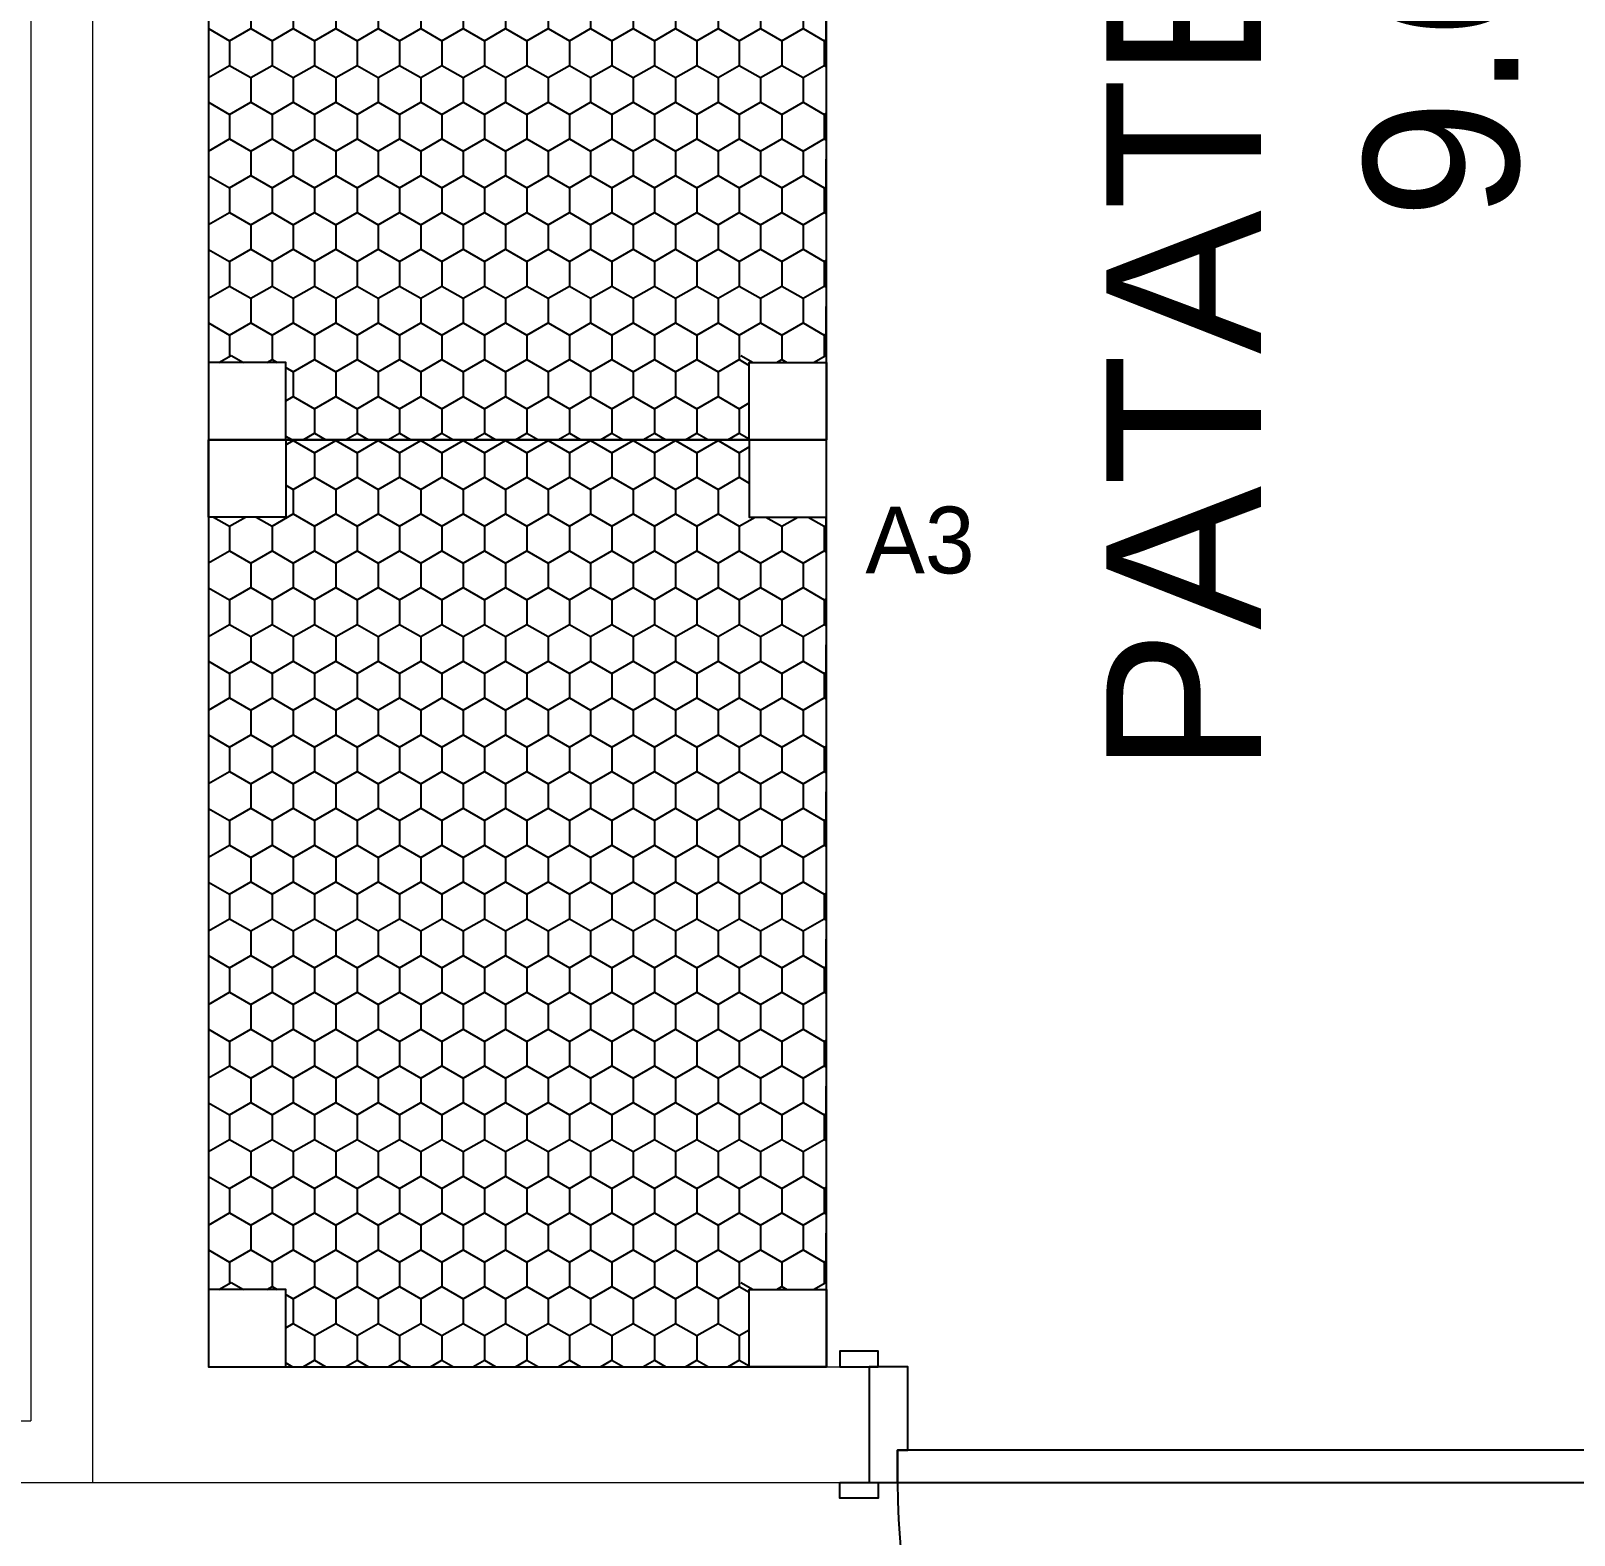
# Model space of a CAD drawing. Header units: centimetres. Extents: x 54005 to 61405, y 90310 to 94744.
# Drawn here: x 57641.9 to 57841.7, y 91239.8 to 91434.6 of the extents above; entities that cross this region are included whole.
import ezdxf
from ezdxf.enums import TextEntityAlignment as Align

# ---------------------------------------------------------------- set-up
doc = ezdxf.new("R2010")
doc.units = ezdxf.units.CM
doc.header["$LTSCALE"] = 25
doc.layers.get('0').update_dxf_attribs({"lineweight": 0})
doc.layers.get('Defpoints').update_dxf_attribs({"color": 115, "lineweight": 0})
doc.layers.add('Kıtc-003 Kapı', color=3, linetype='Continuous')
doc.layers.add('Kıtc-028 Yer Izgarası', color=252, linetype='Continuous')
doc.layers.add('ÖLCULENDIRME', color=115, linetype='Continuous', lineweight=5)
doc.styles.get("Standard").update_dxf_attribs({"font": 'arial.ttf'})
doc.styles.add('TAKSİM', font='GOTHIC.TTF', dxfattribs={"height": 20})
doc.dimstyles.new('iç ölçü le', dxfattribs={"dimtxt": 10, "dimasz": 5, "dimexe": 10, "dimexo": 10, "dimgap": 0.09, "dimtad": 1, "dimdec": 0, "dimzin": 0, "dimdsep": 46, "dimtxsty": 'Standard', "dimblk": 'ARCHTICK', "dimcen": 0.09, "dimclrt": 7, "dimadec": 0, "dimazin": 0, "dimtfac": 1, "dimtdec": 0, "dimtofl": 0, "dimtmove": 0, "dimatfit": 3, "dimldrblk": 'DOT', "dimfxl": 20, "dimfxlon": 1, "dimtolj": 1, "dimtzin": 0, "dimarcsym": 0})

# ---------------------------------------------------------------- blocks, each defined once
blk = doc.blocks.new('A$C0F715291')
at = {"layer": 'Kıtc-003 Kapı'}
blk.add_line((100.1, 92.6, 0), (100.1, 0, 0), dxfattribs=at)
at = {"layer": 'Kıtc-003 Kapı', "elevation": 0}
for points in [[(0, 107.6), (5, 107.6), (5, 109.6), (0, 109.6)], [(107.6, 107.6), (102.6, 107.6), (102.6, 109.6), (107.6, 109.6)], [(100.1, 96.8), (7.5, 96.8), (7.5, 92.6), (100.1, 92.6)], [(0, 92.6), (5, 92.6), (5, 90.6), (0, 90.6)], [(107.6, 92.6), (102.6, 92.6), (102.6, 90.6), (107.6, 90.6)]]:
    blk.add_lwpolyline(points, close=True, dxfattribs=at)
for points in [[(3.8, 92.6), (7.5, 92.6), (7.5, 96.8), (8.8, 96.8), (8.8, 107.6), (3.8, 107.6), (3.8, 92.6)], [(103.8, 92.6), (100.1, 92.6), (100.1, 96.8), (98.8, 96.8), (98.8, 107.6), (103.8, 107.6), (103.8, 92.6)]]:
    blk.add_lwpolyline(points, dxfattribs=at)
at = {"layer": 'Kıtc-003 Kapı'}
blk.add_arc((100.1, 92.6, 0), 92.6, 180, 270, dxfattribs=at)
blk = doc.blocks.new('A$C395D4C7C')
at = {"layer": 'Kıtc-028 Yer Izgarası'}
for p, q in [((10, 79.92), (13.83, 79.92)), ((11.19, 79.71), (11.07, 79.92)), ((13.83, 79.92), (13.88, 80)), ((14.37, 79.71), (14.51, 79.96)), ((20.72, 79.71), (20.59, 79.94)), ((23.89, 79.71), (24.02, 79.93)), ((26.53, 79.92), (26.48, 80)), ((26.53, 79.92), (32.88, 79.92)), ((30.24, 79.71), (30.12, 79.92)), ((32.88, 79.92), (32.93, 80)), ((33.42, 79.71), (33.55, 79.94)), ((39.77, 79.71), (39.64, 79.93)), ((42.94, 79.71), (43.07, 79.92)), ((45.58, 79.92), (45.53, 80)), ((45.58, 79.92), (51.93, 79.92)), ((49.29, 79.71), (49.17, 79.92)), ((51.93, 79.92), (51.98, 80)), ((52.47, 79.71), (52.6, 79.93)), ((58.82, 79.71), (58.69, 79.93)), ((61.99, 79.71), (62.12, 79.92)), ((64.63, 79.92), (64.58, 80)), ((64.63, 79.92), (70.98, 79.92)), ((68.34, 79.71), (68.22, 79.92)), ((70.98, 79.92), (71.03, 80)), ((71.52, 79.71), (71.65, 79.93)), ((77.87, 79.71), (77.74, 79.92)), ((81.04, 79.71), (81.16, 79.92)), ((83.68, 79.92), (83.63, 80)), ((83.68, 79.92), (90.03, 79.92)), ((87.39, 79.71), (87.27, 79.92)), ((90.03, 79.92), (90.08, 80)), ((90.57, 79.71), (90.69, 79.93)), ((96.92, 79.71), (96.79, 79.92)), ((100.09, 79.71), (100.21, 79.92)), ((102.73, 79.92), (102.68, 80)), ((102.73, 79.92), (109.08, 79.92)), ((106.44, 79.71), (106.32, 79.92)), ((109.08, 79.92), (109.13, 80)), ((110, 78.32), (109.08, 79.92)), ((10, 77.64), (11.19, 79.71)), ((11.19, 79.71), (14.37, 79.71)), ((15.95, 76.96), (14.37, 79.71)), ((19.13, 76.96), (20.72, 79.71)), ((20.72, 79.71), (23.89, 79.71)), ((25.48, 76.96), (23.89, 79.71)), ((28.65, 76.96), (30.24, 79.71)), ((30.24, 79.71), (33.42, 79.71)), ((35, 76.96), (33.42, 79.71)), ((38.18, 76.96), (39.77, 79.71)), ((39.77, 79.71), (42.94, 79.71)), ((44.53, 76.96), (42.94, 79.71)), ((47.7, 76.96), (49.29, 79.71)), ((49.29, 79.71), (52.47, 79.71)), ((54.05, 76.96), (52.47, 79.71)), ((57.23, 76.96), (58.82, 79.71)), ((58.82, 79.71), (61.99, 79.71)), ((63.58, 76.96), (61.99, 79.71)), ((66.75, 76.96), (68.34, 79.71)), ((68.34, 79.71), (71.52, 79.71)), ((73.1, 76.96), (71.52, 79.71)), ((76.28, 76.96), (77.87, 79.71)), ((77.87, 79.71), (81.04, 79.71)), ((82.63, 76.96), (81.04, 79.71)), ((85.8, 76.96), (87.39, 79.71)), ((87.39, 79.71), (90.57, 79.71)), ((92.15, 76.96), (90.57, 79.71)), ((95.33, 76.96), (96.92, 79.71)), ((96.92, 79.71), (100.09, 79.71)), ((101.68, 76.96), (100.09, 79.71)), ((104.85, 76.96), (106.44, 79.71)), ((106.44, 79.71), (109.2, 79.71)), ((11.19, 74.21), (10, 76.27)), ((14.37, 74.21), (15.95, 76.96)), ((15.95, 76.96), (19.13, 76.96)), ((20.72, 74.21), (19.13, 76.96)), ((23.89, 74.21), (25.48, 76.96)), ((25.48, 76.96), (28.65, 76.96)), ((30.24, 74.21), (28.65, 76.96)), ((33.42, 74.21), (35, 76.96)), ((35, 76.96), (38.18, 76.96)), ((39.77, 74.21), (38.18, 76.96)), ((42.94, 74.21), (44.53, 76.96)), ((44.53, 76.96), (47.7, 76.96)), ((49.29, 74.21), (47.7, 76.96)), ((52.47, 74.21), (54.05, 76.96)), ((54.05, 76.96), (57.23, 76.96)), ((58.82, 74.21), (57.23, 76.96)), ((61.99, 74.21), (63.58, 76.96)), ((63.58, 76.96), (66.75, 76.96)), ((68.34, 74.21), (66.75, 76.96)), ((71.52, 74.21), (73.1, 76.96)), ((73.1, 76.96), (76.28, 76.96)), ((77.87, 74.21), (76.28, 76.96)), ((81.04, 74.21), (82.63, 76.96)), ((82.63, 76.96), (85.8, 76.96)), ((87.39, 74.21), (85.8, 76.96)), ((90.57, 74.21), (92.15, 76.96)), ((92.15, 76.96), (95.33, 76.96)), ((96.92, 74.21), (95.33, 76.96)), ((100.09, 74.21), (101.68, 76.96)), ((101.68, 76.96), (104.85, 76.96)), ((106.44, 74.21), (104.85, 76.96)), ((10, 72.14), (11.19, 74.21)), ((11.19, 74.21), (14.37, 74.21)), ((15.95, 71.46), (14.37, 74.21)), ((19.13, 71.46), (20.72, 74.21)), ((20.72, 74.21), (23.89, 74.21)), ((25.48, 71.46), (23.89, 74.21)), ((28.65, 71.46), (30.24, 74.21)), ((30.24, 74.21), (33.42, 74.21)), ((35, 71.46), (33.42, 74.21)), ((38.18, 71.46), (39.77, 74.21)), ((39.77, 74.21), (42.94, 74.21)), ((44.53, 71.46), (42.94, 74.21)), ((47.7, 71.46), (49.29, 74.21)), ((49.29, 74.21), (52.47, 74.21)), ((54.05, 71.46), (52.47, 74.21)), ((57.23, 71.46), (58.82, 74.21)), ((58.82, 74.21), (61.99, 74.21)), ((63.58, 71.46), (61.99, 74.21)), ((66.75, 71.46), (68.34, 74.21)), ((68.34, 74.21), (71.52, 74.21)), ((73.1, 71.46), (71.52, 74.21)), ((76.28, 71.46), (77.87, 74.21)), ((77.87, 74.21), (81.04, 74.21)), ((82.63, 71.46), (81.04, 74.21)), ((85.8, 71.46), (87.39, 74.21)), ((87.39, 74.21), (90.57, 74.21)), ((92.15, 71.46), (90.57, 74.21)), ((95.33, 71.46), (96.92, 74.21)), ((96.92, 74.21), (100.09, 74.21)), ((101.68, 71.46), (100.09, 74.21)), ((104.85, 71.46), (106.44, 74.21)), ((106.44, 74.21), (109.62, 74.21)), ((109.62, 74.21), (110, 74.87)), ((110, 73.55), (109.62, 74.21)), ((1.67, 68.71), (0.92, 70)), ((4.84, 68.71), (5.59, 70)), ((11.19, 68.71), (10, 70.78)), ((14.37, 68.71), (15.95, 71.46)), ((15.95, 71.46), (19.13, 71.46)), ((20.72, 68.71), (19.13, 71.46)), ((23.89, 68.71), (25.48, 71.46)), ((25.48, 71.46), (28.65, 71.46)), ((30.24, 68.71), (28.65, 71.46)), ((33.42, 68.71), (35, 71.46)), ((35, 71.46), (38.18, 71.46)), ((39.77, 68.71), (38.18, 71.46)), ((42.94, 68.71), (44.53, 71.46)), ((44.53, 71.46), (47.7, 71.46)), ((49.29, 68.71), (47.7, 71.46)), ((52.47, 68.71), (54.05, 71.46)), ((54.05, 71.46), (57.23, 71.46)), ((58.82, 68.71), (57.23, 71.46)), ((61.99, 68.71), (63.58, 71.46)), ((63.58, 71.46), (66.75, 71.46)), ((68.34, 68.71), (66.75, 71.46)), ((71.52, 68.71), (73.1, 71.46)), ((73.1, 71.46), (76.28, 71.46)), ((77.87, 68.71), (76.28, 71.46)), ((81.04, 68.71), (82.63, 71.46)), ((82.63, 71.46), (85.8, 71.46)), ((87.39, 68.71), (85.8, 71.46)), ((90.57, 68.71), (92.15, 71.46)), ((92.15, 71.46), (95.33, 71.46)), ((96.92, 68.71), (95.33, 71.46)), ((100.09, 68.71), (101.68, 71.46)), ((101.68, 71.46), (104.85, 71.46)), ((106.44, 68.71), (104.85, 71.46)), ((109.08, 68.92), (110, 70.51)), ((109.62, 68.71), (110.36, 70)), ((115.97, 68.71), (115.22, 70)), ((119.14, 68.71), (119.89, 70)), ((0.08, 65.96), (1.67, 68.71)), ((1.67, 68.71), (4.84, 68.71)), ((6.43, 65.96), (4.84, 68.71)), ((9.6, 65.96), (11.19, 68.71)), ((11.19, 68.71), (14.37, 68.71)), ((15.95, 65.96), (14.37, 68.71)), ((19.13, 65.96), (20.72, 68.71)), ((20.72, 68.71), (23.89, 68.71)), ((25.48, 65.96), (23.89, 68.71)), ((28.65, 65.96), (30.24, 68.71)), ((30.24, 68.71), (33.42, 68.71)), ((35, 65.96), (33.42, 68.71)), ((38.18, 65.96), (39.77, 68.71)), ((39.77, 68.71), (42.94, 68.71)), ((44.53, 65.96), (42.94, 68.71)), ((47.7, 65.96), (49.29, 68.71)), ((49.29, 68.71), (52.47, 68.71)), ((54.05, 65.96), (52.47, 68.71)), ((57.23, 65.96), (58.82, 68.71)), ((58.82, 68.71), (61.99, 68.71)), ((63.58, 65.96), (61.99, 68.71)), ((66.75, 65.96), (68.34, 68.71)), ((68.34, 68.71), (71.52, 68.71)), ((73.1, 65.96), (71.52, 68.71)), ((76.28, 65.96), (77.87, 68.71)), ((77.87, 68.71), (81.04, 68.71)), ((82.63, 65.96), (81.04, 68.71)), ((85.8, 65.96), (87.39, 68.71)), ((87.39, 68.71), (90.57, 68.71)), ((92.15, 65.96), (90.57, 68.71)), ((95.33, 65.96), (96.92, 68.71)), ((96.92, 68.71), (100.09, 68.71)), ((101.68, 65.96), (100.09, 68.71)), ((104.85, 65.96), (106.44, 68.71)), ((106.44, 68.71), (109.62, 68.71)), ((111.2, 65.96), (109.62, 68.71)), ((114.38, 65.96), (115.97, 68.71)), ((115.97, 68.71), (119.14, 68.71)), ((120, 67.22), (119.14, 68.71)), ((0, 65.96), (0.08, 65.96)), ((1.67, 63.21), (0.08, 65.96)), ((4.84, 63.21), (6.43, 65.96)), ((6.43, 65.96), (9.6, 65.96)), ((11.19, 63.21), (9.6, 65.96)), ((14.37, 63.21), (15.95, 65.96)), ((15.95, 65.96), (19.13, 65.96)), ((20.72, 63.21), (19.13, 65.96)), ((23.89, 63.21), (25.48, 65.96)), ((25.48, 65.96), (28.65, 65.96)), ((30.24, 63.21), (28.65, 65.96)), ((33.42, 63.21), (35, 65.96)), ((35, 65.96), (38.18, 65.96)), ((39.77, 63.21), (38.18, 65.96)), ((42.94, 63.21), (44.53, 65.96)), ((44.53, 65.96), (47.7, 65.96)), ((49.29, 63.21), (47.7, 65.96)), ((52.47, 63.21), (54.05, 65.96)), ((54.05, 65.96), (57.23, 65.96)), ((58.82, 63.21), (57.23, 65.96)), ((61.99, 63.21), (63.58, 65.96)), ((63.58, 65.96), (66.75, 65.96)), ((68.34, 63.21), (66.75, 65.96)), ((71.52, 63.21), (73.1, 65.96)), ((73.1, 65.96), (76.28, 65.96)), ((77.87, 63.21), (76.28, 65.96)), ((81.04, 63.21), (82.63, 65.96)), ((82.63, 65.96), (85.8, 65.96)), ((87.39, 63.21), (85.8, 65.96)), ((90.57, 63.21), (92.15, 65.96)), ((92.15, 65.96), (95.33, 65.96)), ((96.92, 63.21), (95.33, 65.96)), ((100.09, 63.21), (101.68, 65.96)), ((101.68, 65.96), (104.85, 65.96)), ((106.44, 63.21), (104.85, 65.96)), ((109.62, 63.21), (111.2, 65.96)), ((111.2, 65.96), (114.38, 65.96)), ((115.97, 63.21), (114.38, 65.96)), ((119.14, 63.21), (120, 64.7)), ((0.08, 60.46), (1.67, 63.21)), ((1.67, 63.21), (4.84, 63.21)), ((6.43, 60.46), (4.84, 63.21)), ((9.6, 60.46), (11.19, 63.21)), ((11.19, 63.21), (14.37, 63.21)), ((15.95, 60.46), (14.37, 63.21)), ((19.13, 60.46), (20.72, 63.21)), ((20.72, 63.21), (23.89, 63.21)), ((25.48, 60.46), (23.89, 63.21)), ((28.65, 60.46), (30.24, 63.21)), ((30.24, 63.21), (33.42, 63.21)), ((35, 60.46), (33.42, 63.21)), ((38.18, 60.46), (39.77, 63.21)), ((39.77, 63.21), (42.94, 63.21)), ((44.53, 60.46), (42.94, 63.21)), ((47.7, 60.46), (49.29, 63.21)), ((49.29, 63.21), (52.47, 63.21)), ((54.05, 60.46), (52.47, 63.21)), ((57.23, 60.46), (58.82, 63.21)), ((58.82, 63.21), (61.99, 63.21)), ((63.58, 60.46), (61.99, 63.21)), ((66.75, 60.46), (68.34, 63.21)), ((68.34, 63.21), (71.52, 63.21)), ((73.1, 60.46), (71.52, 63.21)), ((76.28, 60.46), (77.87, 63.21)), ((77.87, 63.21), (81.04, 63.21)), ((82.63, 60.46), (81.04, 63.21)), ((85.8, 60.46), (87.39, 63.21)), ((87.39, 63.21), (90.57, 63.21)), ((92.15, 60.46), (90.57, 63.21)), ((95.33, 60.46), (96.92, 63.21)), ((96.92, 63.21), (100.09, 63.21)), ((101.68, 60.46), (100.09, 63.21)), ((104.85, 60.46), (106.44, 63.21)), ((106.44, 63.21), (109.62, 63.21)), ((111.2, 60.46), (109.62, 63.21)), ((114.38, 60.46), (115.97, 63.21)), ((115.97, 63.21), (119.14, 63.21)), ((120, 61.73), (119.14, 63.21)), ((0, 60.46), (0.08, 60.46)), ((1.67, 57.71), (0.08, 60.46)), ((4.84, 57.71), (6.43, 60.46)), ((6.43, 60.46), (9.6, 60.46)), ((11.19, 57.71), (9.6, 60.46)), ((14.37, 57.71), (15.95, 60.46)), ((15.95, 60.46), (19.13, 60.46)), ((20.72, 57.71), (19.13, 60.46)), ((23.89, 57.71), (25.48, 60.46)), ((25.48, 60.46), (28.65, 60.46)), ((30.24, 57.71), (28.65, 60.46)), ((33.42, 57.71), (35, 60.46)), ((35, 60.46), (38.18, 60.46)), ((39.77, 57.71), (38.18, 60.46)), ((42.94, 57.71), (44.53, 60.46)), ((44.53, 60.46), (47.7, 60.46)), ((49.29, 57.71), (47.7, 60.46)), ((52.47, 57.71), (54.05, 60.46)), ((54.05, 60.46), (57.23, 60.46)), ((58.82, 57.71), (57.23, 60.46)), ((61.99, 57.71), (63.58, 60.46)), ((63.58, 60.46), (66.75, 60.46)), ((68.34, 57.71), (66.75, 60.46)), ((71.52, 57.71), (73.1, 60.46)), ((73.1, 60.46), (76.28, 60.46)), ((77.87, 57.71), (76.28, 60.46)), ((81.04, 57.71), (82.63, 60.46)), ((82.63, 60.46), (85.8, 60.46)), ((87.39, 57.71), (85.8, 60.46)), ((90.57, 57.71), (92.15, 60.46)), ((92.15, 60.46), (95.33, 60.46)), ((96.92, 57.71), (95.33, 60.46)), ((100.09, 57.71), (101.68, 60.46)), ((101.68, 60.46), (104.85, 60.46)), ((106.44, 57.71), (104.85, 60.46)), ((109.62, 57.71), (111.2, 60.46)), ((111.2, 60.46), (114.38, 60.46)), ((115.97, 57.71), (114.38, 60.46)), ((119.14, 57.71), (120, 59.2)), ((0.08, 54.96), (1.67, 57.71)), ((1.67, 57.71), (4.84, 57.71)), ((6.43, 54.96), (4.84, 57.71)), ((9.6, 54.96), (11.19, 57.71)), ((11.19, 57.71), (14.37, 57.71)), ((15.95, 54.96), (14.37, 57.71)), ((19.13, 54.96), (20.72, 57.71)), ((20.72, 57.71), (23.89, 57.71)), ((25.48, 54.96), (23.89, 57.71)), ((28.65, 54.96), (30.24, 57.71)), ((30.24, 57.71), (33.42, 57.71)), ((35, 54.96), (33.42, 57.71)), ((38.18, 54.96), (39.77, 57.71)), ((39.77, 57.71), (42.94, 57.71)), ((44.53, 54.96), (42.94, 57.71)), ((47.7, 54.96), (49.29, 57.71)), ((49.29, 57.71), (52.47, 57.71)), ((54.05, 54.96), (52.47, 57.71)), ((57.23, 54.96), (58.82, 57.71)), ((58.82, 57.71), (61.99, 57.71)), ((63.58, 54.96), (61.99, 57.71)), ((66.75, 54.96), (68.34, 57.71)), ((68.34, 57.71), (71.52, 57.71)), ((73.1, 54.96), (71.52, 57.71)), ((76.28, 54.96), (77.87, 57.71)), ((77.87, 57.71), (81.04, 57.71)), ((82.63, 54.96), (81.04, 57.71)), ((85.8, 54.96), (87.39, 57.71)), ((87.39, 57.71), (90.57, 57.71)), ((92.15, 54.96), (90.57, 57.71)), ((95.33, 54.96), (96.92, 57.71)), ((96.92, 57.71), (100.09, 57.71)), ((101.68, 54.96), (100.09, 57.71)), ((104.85, 54.96), (106.44, 57.71)), ((106.44, 57.71), (109.62, 57.71)), ((111.2, 54.96), (109.62, 57.71)), ((114.38, 54.96), (115.97, 57.71)), ((115.97, 57.71), (119.14, 57.71)), ((120, 56.23), (119.14, 57.71)), ((0, 54.96), (0.08, 54.96)), ((1.67, 52.21), (0.08, 54.96)), ((4.84, 52.21), (6.43, 54.96)), ((6.43, 54.96), (9.6, 54.96)), ((11.19, 52.21), (9.6, 54.96)), ((14.37, 52.21), (15.95, 54.96)), ((15.95, 54.96), (19.13, 54.96)), ((20.72, 52.21), (19.13, 54.96)), ((23.89, 52.21), (25.48, 54.96)), ((25.48, 54.96), (28.65, 54.96)), ((30.24, 52.21), (28.65, 54.96)), ((33.42, 52.21), (35, 54.96)), ((35, 54.96), (38.18, 54.96)), ((39.77, 52.21), (38.18, 54.96)), ((42.94, 52.21), (44.53, 54.96)), ((44.53, 54.96), (47.7, 54.96)), ((49.29, 52.21), (47.7, 54.96)), ((52.47, 52.21), (54.05, 54.96)), ((54.05, 54.96), (57.23, 54.96)), ((58.82, 52.21), (57.23, 54.96)), ((61.99, 52.21), (63.58, 54.96)), ((63.58, 54.96), (66.75, 54.96)), ((68.34, 52.21), (66.75, 54.96)), ((71.52, 52.21), (73.1, 54.96)), ((73.1, 54.96), (76.28, 54.96)), ((77.87, 52.21), (76.28, 54.96)), ((81.04, 52.21), (82.63, 54.96)), ((82.63, 54.96), (85.8, 54.96)), ((87.39, 52.21), (85.8, 54.96)), ((90.57, 52.21), (92.15, 54.96)), ((92.15, 54.96), (95.33, 54.96)), ((96.92, 52.21), (95.33, 54.96)), ((100.09, 52.21), (101.68, 54.96)), ((101.68, 54.96), (104.85, 54.96)), ((106.44, 52.21), (104.85, 54.96)), ((109.62, 52.21), (111.2, 54.96)), ((111.2, 54.96), (114.38, 54.96)), ((115.97, 52.21), (114.38, 54.96)), ((0.08, 49.46), (1.67, 52.21)), ((1.67, 52.21), (4.84, 52.21)), ((6.43, 49.46), (4.84, 52.21)), ((9.6, 49.46), (11.19, 52.21)), ((11.19, 52.21), (14.37, 52.21)), ((15.95, 49.46), (14.37, 52.21)), ((19.13, 49.46), (20.72, 52.21)), ((20.72, 52.21), (23.89, 52.21)), ((25.48, 49.46), (23.89, 52.21)), ((28.65, 49.46), (30.24, 52.21)), ((30.24, 52.21), (33.42, 52.21)), ((35, 49.46), (33.42, 52.21)), ((38.18, 49.46), (39.77, 52.21)), ((39.77, 52.21), (42.94, 52.21)), ((44.53, 49.46), (42.94, 52.21)), ((47.7, 49.46), (49.29, 52.21)), ((49.29, 52.21), (52.47, 52.21)), ((54.05, 49.46), (52.47, 52.21)), ((57.23, 49.46), (58.82, 52.21)), ((58.82, 52.21), (61.99, 52.21)), ((63.58, 49.46), (61.99, 52.21)), ((66.75, 49.46), (68.34, 52.21)), ((68.34, 52.21), (71.52, 52.21)), ((73.1, 49.46), (71.52, 52.21)), ((76.28, 49.46), (77.87, 52.21)), ((77.87, 52.21), (81.04, 52.21)), ((82.63, 49.46), (81.04, 52.21)), ((85.8, 49.46), (87.39, 52.21)), ((87.39, 52.21), (90.57, 52.21)), ((92.15, 49.46), (90.57, 52.21)), ((95.33, 49.46), (96.92, 52.21)), ((96.92, 52.21), (100.09, 52.21)), ((101.68, 49.46), (100.09, 52.21)), ((104.85, 49.46), (106.44, 52.21)), ((106.44, 52.21), (109.62, 52.21)), ((111.2, 49.46), (109.62, 52.21)), ((114.38, 49.46), (115.97, 52.21)), ((115.97, 52.21), (119.14, 52.21)), ((119.14, 52.21), (120, 53.7)), ((120, 50.73), (119.14, 52.21)), ((0, 49.46), (0.08, 49.46)), ((1.67, 46.71), (0.08, 49.46)), ((4.84, 46.71), (6.43, 49.46)), ((6.43, 49.46), (9.6, 49.46)), ((11.19, 46.71), (9.6, 49.46)), ((14.37, 46.71), (15.95, 49.46)), ((15.95, 49.46), (19.13, 49.46)), ((20.72, 46.71), (19.13, 49.46)), ((23.89, 46.71), (25.48, 49.46)), ((25.48, 49.46), (28.65, 49.46)), ((30.24, 46.71), (28.65, 49.46)), ((33.42, 46.71), (35, 49.46)), ((35, 49.46), (38.18, 49.46)), ((39.77, 46.71), (38.18, 49.46)), ((42.94, 46.71), (44.53, 49.46)), ((44.53, 49.46), (47.7, 49.46)), ((49.29, 46.71), (47.7, 49.46)), ((52.47, 46.71), (54.05, 49.46)), ((54.05, 49.46), (57.23, 49.46)), ((58.82, 46.71), (57.23, 49.46)), ((61.99, 46.71), (63.58, 49.46)), ((63.58, 49.46), (66.75, 49.46)), ((68.34, 46.71), (66.75, 49.46)), ((71.52, 46.71), (73.1, 49.46)), ((73.1, 49.46), (76.28, 49.46)), ((77.87, 46.71), (76.28, 49.46)), ((81.04, 46.71), (82.63, 49.46)), ((82.63, 49.46), (85.8, 49.46)), ((87.39, 46.71), (85.8, 49.46)), ((90.57, 46.71), (92.15, 49.46)), ((92.15, 49.46), (95.33, 49.46)), ((96.92, 46.71), (95.33, 49.46)), ((100.09, 46.71), (101.68, 49.46)), ((101.68, 49.46), (104.85, 49.46)), ((106.44, 46.71), (104.85, 49.46)), ((109.62, 46.71), (111.2, 49.46)), ((111.2, 49.46), (114.38, 49.46)), ((115.97, 46.71), (114.38, 49.46)), ((119.14, 46.71), (120, 48.2)), ((0.08, 43.96), (1.67, 46.71)), ((1.67, 46.71), (4.84, 46.71)), ((6.43, 43.96), (4.84, 46.71)), ((9.6, 43.96), (11.19, 46.71)), ((11.19, 46.71), (14.37, 46.71)), ((15.95, 43.96), (14.37, 46.71)), ((19.13, 43.96), (20.72, 46.71)), ((20.72, 46.71), (23.89, 46.71)), ((25.48, 43.96), (23.89, 46.71)), ((28.65, 43.96), (30.24, 46.71)), ((30.24, 46.71), (33.42, 46.71)), ((35, 43.96), (33.42, 46.71)), ((38.18, 43.96), (39.77, 46.71)), ((39.77, 46.71), (42.94, 46.71)), ((44.53, 43.96), (42.94, 46.71)), ((47.7, 43.96), (49.29, 46.71)), ((49.29, 46.71), (52.47, 46.71)), ((54.05, 43.96), (52.47, 46.71)), ((57.23, 43.96), (58.82, 46.71)), ((58.82, 46.71), (61.99, 46.71)), ((63.58, 43.96), (61.99, 46.71)), ((66.75, 43.96), (68.34, 46.71)), ((68.34, 46.71), (71.52, 46.71)), ((73.1, 43.96), (71.52, 46.71)), ((76.28, 43.96), (77.87, 46.71)), ((77.87, 46.71), (81.04, 46.71)), ((82.63, 43.96), (81.04, 46.71)), ((85.8, 43.96), (87.39, 46.71)), ((87.39, 46.71), (90.57, 46.71)), ((92.15, 43.96), (90.57, 46.71)), ((95.33, 43.96), (96.92, 46.71)), ((96.92, 46.71), (100.09, 46.71)), ((101.68, 43.96), (100.09, 46.71)), ((104.85, 43.96), (106.44, 46.71)), ((106.44, 46.71), (109.62, 46.71)), ((111.2, 43.96), (109.62, 46.71)), ((114.38, 43.96), (115.97, 46.71)), ((115.97, 46.71), (119.14, 46.71)), ((120, 45.23), (119.14, 46.71)), ((0, 43.96), (0.08, 43.96)), ((1.67, 41.21), (0.08, 43.96)), ((4.84, 41.21), (6.43, 43.96)), ((6.43, 43.96), (9.6, 43.96)), ((11.19, 41.21), (9.6, 43.96)), ((14.37, 41.21), (15.95, 43.96)), ((15.95, 43.96), (19.13, 43.96)), ((20.72, 41.21), (19.13, 43.96)), ((23.89, 41.21), (25.48, 43.96)), ((25.48, 43.96), (28.65, 43.96)), ((30.24, 41.21), (28.65, 43.96)), ((33.42, 41.21), (35, 43.96)), ((35, 43.96), (38.18, 43.96)), ((39.77, 41.21), (38.18, 43.96)), ((42.94, 41.21), (44.53, 43.96)), ((44.53, 43.96), (47.7, 43.96)), ((49.29, 41.21), (47.7, 43.96)), ((52.47, 41.21), (54.05, 43.96)), ((54.05, 43.96), (57.23, 43.96)), ((58.82, 41.21), (57.23, 43.96)), ((61.99, 41.21), (63.58, 43.96)), ((63.58, 43.96), (66.75, 43.96)), ((68.34, 41.21), (66.75, 43.96)), ((71.52, 41.21), (73.1, 43.96)), ((73.1, 43.96), (76.28, 43.96)), ((77.87, 41.21), (76.28, 43.96)), ((81.04, 41.21), (82.63, 43.96)), ((82.63, 43.96), (85.8, 43.96)), ((87.39, 41.21), (85.8, 43.96)), ((90.57, 41.21), (92.15, 43.96)), ((92.15, 43.96), (95.33, 43.96)), ((96.92, 41.21), (95.33, 43.96)), ((100.09, 41.21), (101.68, 43.96)), ((101.68, 43.96), (104.85, 43.96)), ((106.44, 41.21), (104.85, 43.96)), ((109.62, 41.21), (111.2, 43.96)), ((111.2, 43.96), (114.38, 43.96)), ((115.97, 41.21), (114.38, 43.96)), ((119.14, 41.21), (120, 42.7)), ((0.08, 38.46), (1.67, 41.21)), ((1.67, 41.21), (4.84, 41.21)), ((6.43, 38.46), (4.84, 41.21)), ((9.6, 38.46), (11.19, 41.21)), ((11.19, 41.21), (14.37, 41.21)), ((15.95, 38.46), (14.37, 41.21)), ((19.13, 38.46), (20.72, 41.21)), ((20.72, 41.21), (23.89, 41.21)), ((25.48, 38.46), (23.89, 41.21)), ((28.65, 38.46), (30.24, 41.21)), ((30.24, 41.21), (33.42, 41.21)), ((35, 38.46), (33.42, 41.21)), ((38.18, 38.46), (39.77, 41.21)), ((39.77, 41.21), (42.94, 41.21)), ((44.53, 38.46), (42.94, 41.21)), ((47.7, 38.46), (49.29, 41.21)), ((49.29, 41.21), (52.47, 41.21)), ((54.05, 38.46), (52.47, 41.21)), ((57.23, 38.46), (58.82, 41.21)), ((58.82, 41.21), (61.99, 41.21)), ((63.58, 38.46), (61.99, 41.21)), ((66.75, 38.46), (68.34, 41.21)), ((68.34, 41.21), (71.52, 41.21)), ((73.1, 38.46), (71.52, 41.21)), ((76.28, 38.46), (77.87, 41.21)), ((77.87, 41.21), (81.04, 41.21)), ((82.63, 38.46), (81.04, 41.21)), ((85.8, 38.46), (87.39, 41.21)), ((87.39, 41.21), (90.57, 41.21)), ((92.15, 38.46), (90.57, 41.21)), ((95.33, 38.46), (96.92, 41.21)), ((96.92, 41.21), (100.09, 41.21)), ((101.68, 38.46), (100.09, 41.21)), ((104.85, 38.46), (106.44, 41.21)), ((106.44, 41.21), (109.62, 41.21)), ((111.2, 38.46), (109.62, 41.21)), ((114.38, 38.46), (115.97, 41.21)), ((115.97, 41.21), (119.14, 41.21)), ((120, 39.73), (119.14, 41.21)), ((0, 38.46), (0.08, 38.46)), ((1.67, 35.71), (0.08, 38.46)), ((4.84, 35.71), (6.43, 38.46)), ((6.43, 38.46), (9.6, 38.46)), ((11.19, 35.71), (9.6, 38.46)), ((14.37, 35.71), (15.95, 38.46)), ((15.95, 38.46), (19.13, 38.46)), ((20.72, 35.71), (19.13, 38.46)), ((23.89, 35.71), (25.48, 38.46)), ((25.48, 38.46), (28.65, 38.46)), ((30.24, 35.71), (28.65, 38.46)), ((33.42, 35.71), (35, 38.46)), ((35, 38.46), (38.18, 38.46)), ((39.77, 35.71), (38.18, 38.46)), ((42.94, 35.71), (44.53, 38.46)), ((44.53, 38.46), (47.7, 38.46)), ((49.29, 35.71), (47.7, 38.46)), ((52.47, 35.71), (54.05, 38.46)), ((54.05, 38.46), (57.23, 38.46)), ((58.82, 35.71), (57.23, 38.46)), ((61.99, 35.71), (63.58, 38.46)), ((63.58, 38.46), (66.75, 38.46)), ((68.34, 35.71), (66.75, 38.46)), ((71.52, 35.71), (73.1, 38.46)), ((73.1, 38.46), (76.28, 38.46)), ((77.87, 35.71), (76.28, 38.46)), ((81.04, 35.71), (82.63, 38.46)), ((82.63, 38.46), (85.8, 38.46)), ((87.39, 35.71), (85.8, 38.46)), ((90.57, 35.71), (92.15, 38.46)), ((92.15, 38.46), (95.33, 38.46)), ((96.92, 35.71), (95.33, 38.46)), ((100.09, 35.71), (101.68, 38.46)), ((101.68, 38.46), (104.85, 38.46)), ((106.44, 35.71), (104.85, 38.46)), ((109.62, 35.71), (111.2, 38.46)), ((111.2, 38.46), (114.38, 38.46)), ((115.97, 35.71), (114.38, 38.46)), ((119.14, 35.71), (120, 37.2)), ((0.08, 32.96), (1.67, 35.71)), ((1.67, 35.71), (4.84, 35.71)), ((6.43, 32.96), (4.84, 35.71)), ((9.6, 32.96), (11.19, 35.71)), ((11.19, 35.71), (14.37, 35.71)), ((15.95, 32.96), (14.37, 35.71)), ((19.13, 32.96), (20.72, 35.71)), ((20.72, 35.71), (23.89, 35.71)), ((25.48, 32.96), (23.89, 35.71)), ((28.65, 32.96), (30.24, 35.71)), ((30.24, 35.71), (33.42, 35.71)), ((35, 32.96), (33.42, 35.71)), ((38.18, 32.96), (39.77, 35.71)), ((39.77, 35.71), (42.94, 35.71)), ((44.53, 32.96), (42.94, 35.71)), ((47.7, 32.96), (49.29, 35.71)), ((49.29, 35.71), (52.47, 35.71)), ((54.05, 32.96), (52.47, 35.71)), ((57.23, 32.96), (58.82, 35.71)), ((58.82, 35.71), (61.99, 35.71)), ((63.58, 32.96), (61.99, 35.71)), ((66.75, 32.96), (68.34, 35.71)), ((68.34, 35.71), (71.52, 35.71)), ((73.1, 32.96), (71.52, 35.71)), ((76.28, 32.96), (77.87, 35.71)), ((77.87, 35.71), (81.04, 35.71)), ((82.63, 32.96), (81.04, 35.71)), ((85.8, 32.96), (87.39, 35.71)), ((87.39, 35.71), (90.57, 35.71)), ((92.15, 32.96), (90.57, 35.71)), ((95.33, 32.96), (96.92, 35.71)), ((96.92, 35.71), (100.09, 35.71)), ((101.68, 32.96), (100.09, 35.71)), ((104.85, 32.96), (106.44, 35.71)), ((106.44, 35.71), (109.62, 35.71)), ((111.2, 32.96), (109.62, 35.71)), ((114.38, 32.96), (115.97, 35.71)), ((115.97, 35.71), (119.14, 35.71)), ((120, 34.23), (119.14, 35.71)), ((0, 32.96), (0.08, 32.96)), ((1.67, 30.22), (0.08, 32.96)), ((4.84, 30.22), (6.43, 32.96)), ((6.43, 32.96), (9.6, 32.96)), ((11.19, 30.22), (9.6, 32.96)), ((14.37, 30.22), (15.95, 32.96)), ((15.95, 32.96), (19.13, 32.96)), ((20.72, 30.22), (19.13, 32.96)), ((23.89, 30.22), (25.48, 32.96)), ((25.48, 32.96), (28.65, 32.96)), ((30.24, 30.22), (28.65, 32.96)), ((33.42, 30.22), (35, 32.96)), ((35, 32.96), (38.18, 32.96)), ((39.77, 30.22), (38.18, 32.96)), ((42.94, 30.22), (44.53, 32.96)), ((44.53, 32.96), (47.7, 32.96)), ((49.29, 30.22), (47.7, 32.96)), ((52.47, 30.22), (54.05, 32.96)), ((54.05, 32.96), (57.23, 32.96)), ((58.82, 30.22), (57.23, 32.96)), ((61.99, 30.22), (63.58, 32.96)), ((63.58, 32.96), (66.75, 32.96)), ((68.34, 30.22), (66.75, 32.96)), ((71.52, 30.22), (73.1, 32.96)), ((73.1, 32.96), (76.28, 32.96)), ((77.87, 30.22), (76.28, 32.96)), ((81.04, 30.22), (82.63, 32.96)), ((82.63, 32.96), (85.8, 32.96)), ((87.39, 30.22), (85.8, 32.96)), ((90.57, 30.22), (92.15, 32.96)), ((92.15, 32.96), (95.33, 32.96)), ((96.92, 30.22), (95.33, 32.96)), ((100.09, 30.22), (101.68, 32.96)), ((101.68, 32.96), (104.85, 32.96)), ((106.44, 30.22), (104.85, 32.96)), ((109.62, 30.22), (111.2, 32.96)), ((111.2, 32.96), (114.38, 32.96)), ((115.97, 30.22), (114.38, 32.96)), ((0.08, 27.47), (1.67, 30.22)), ((1.67, 30.22), (4.84, 30.22)), ((6.43, 27.47), (4.84, 30.22)), ((9.6, 27.47), (11.19, 30.22)), ((11.19, 30.22), (14.37, 30.22)), ((15.95, 27.47), (14.37, 30.22)), ((19.13, 27.47), (20.72, 30.22)), ((20.72, 30.22), (23.89, 30.22)), ((25.48, 27.47), (23.89, 30.22)), ((28.65, 27.47), (30.24, 30.22)), ((30.24, 30.22), (33.42, 30.22)), ((35, 27.47), (33.42, 30.22)), ((38.18, 27.47), (39.77, 30.22)), ((39.77, 30.22), (42.94, 30.22)), ((44.53, 27.47), (42.94, 30.22)), ((47.7, 27.47), (49.29, 30.22)), ((49.29, 30.22), (52.47, 30.22)), ((54.05, 27.47), (52.47, 30.22)), ((57.23, 27.47), (58.82, 30.22)), ((58.82, 30.22), (61.99, 30.22)), ((63.58, 27.47), (61.99, 30.22)), ((66.75, 27.47), (68.34, 30.22)), ((68.34, 30.22), (71.52, 30.22)), ((73.1, 27.47), (71.52, 30.22)), ((76.28, 27.47), (77.87, 30.22)), ((77.87, 30.22), (81.04, 30.22)), ((82.63, 27.47), (81.04, 30.22)), ((85.8, 27.47), (87.39, 30.22)), ((87.39, 30.22), (90.57, 30.22)), ((92.15, 27.47), (90.57, 30.22)), ((95.33, 27.47), (96.92, 30.22)), ((96.92, 30.22), (100.09, 30.22)), ((101.68, 27.47), (100.09, 30.22)), ((104.85, 27.47), (106.44, 30.22)), ((106.44, 30.22), (109.62, 30.22)), ((111.2, 27.47), (109.62, 30.22)), ((114.38, 27.47), (115.97, 30.22)), ((115.97, 30.22), (119.14, 30.22)), ((119.14, 30.22), (120, 31.7)), ((120, 28.73), (119.14, 30.22)), ((0, 27.47), (0.08, 27.47)), ((1.67, 24.72), (0.08, 27.47)), ((4.84, 24.72), (6.43, 27.47)), ((6.43, 27.47), (9.6, 27.47)), ((11.19, 24.72), (9.6, 27.47)), ((14.37, 24.72), (15.95, 27.47)), ((15.95, 27.47), (19.13, 27.47)), ((20.72, 24.72), (19.13, 27.47)), ((23.89, 24.72), (25.48, 27.47)), ((25.48, 27.47), (28.65, 27.47)), ((30.24, 24.72), (28.65, 27.47)), ((33.42, 24.72), (35, 27.47)), ((35, 27.47), (38.18, 27.47)), ((39.77, 24.72), (38.18, 27.47)), ((42.94, 24.72), (44.53, 27.47)), ((44.53, 27.47), (47.7, 27.47)), ((49.29, 24.72), (47.7, 27.47)), ((52.47, 24.72), (54.05, 27.47)), ((54.05, 27.47), (57.23, 27.47)), ((58.82, 24.72), (57.23, 27.47)), ((61.99, 24.72), (63.58, 27.47)), ((63.58, 27.47), (66.75, 27.47)), ((68.34, 24.72), (66.75, 27.47)), ((71.52, 24.72), (73.1, 27.47)), ((73.1, 27.47), (76.28, 27.47)), ((77.87, 24.72), (76.28, 27.47)), ((81.04, 24.72), (82.63, 27.47)), ((82.63, 27.47), (85.8, 27.47)), ((87.39, 24.72), (85.8, 27.47)), ((90.57, 24.72), (92.15, 27.47)), ((92.15, 27.47), (95.33, 27.47)), ((96.92, 24.72), (95.33, 27.47)), ((100.09, 24.72), (101.68, 27.47)), ((101.68, 27.47), (104.85, 27.47)), ((106.44, 24.72), (104.85, 27.47)), ((109.62, 24.72), (111.2, 27.47)), ((111.2, 27.47), (114.38, 27.47)), ((115.97, 24.72), (114.38, 27.47)), ((119.14, 24.72), (120, 26.2)), ((0.08, 21.97), (1.67, 24.72)), ((1.67, 24.72), (4.84, 24.72)), ((6.43, 21.97), (4.84, 24.72)), ((9.6, 21.97), (11.19, 24.72)), ((11.19, 24.72), (14.37, 24.72)), ((15.95, 21.97), (14.37, 24.72)), ((19.13, 21.97), (20.72, 24.72)), ((20.72, 24.72), (23.89, 24.72)), ((25.48, 21.97), (23.89, 24.72)), ((28.65, 21.97), (30.24, 24.72)), ((30.24, 24.72), (33.42, 24.72)), ((35, 21.97), (33.42, 24.72)), ((38.18, 21.97), (39.77, 24.72)), ((39.77, 24.72), (42.94, 24.72)), ((44.53, 21.97), (42.94, 24.72)), ((47.7, 21.97), (49.29, 24.72)), ((49.29, 24.72), (52.47, 24.72)), ((54.05, 21.97), (52.47, 24.72)), ((57.23, 21.97), (58.82, 24.72)), ((58.82, 24.72), (61.99, 24.72)), ((63.58, 21.97), (61.99, 24.72)), ((66.75, 21.97), (68.34, 24.72)), ((68.34, 24.72), (71.52, 24.72)), ((73.1, 21.97), (71.52, 24.72)), ((76.28, 21.97), (77.87, 24.72)), ((77.87, 24.72), (81.04, 24.72)), ((82.63, 21.97), (81.04, 24.72)), ((85.8, 21.97), (87.39, 24.72)), ((87.39, 24.72), (90.57, 24.72)), ((92.15, 21.97), (90.57, 24.72)), ((95.33, 21.97), (96.92, 24.72)), ((96.92, 24.72), (100.09, 24.72)), ((101.68, 21.97), (100.09, 24.72)), ((104.85, 21.97), (106.44, 24.72)), ((106.44, 24.72), (109.62, 24.72)), ((111.2, 21.97), (109.62, 24.72)), ((114.38, 21.97), (115.97, 24.72)), ((115.97, 24.72), (119.14, 24.72)), ((120, 23.23), (119.14, 24.72)), ((0, 21.97), (0.08, 21.97)), ((1.67, 19.22), (0.08, 21.97)), ((4.84, 19.22), (6.43, 21.97)), ((6.43, 21.97), (9.6, 21.97)), ((11.19, 19.22), (9.6, 21.97)), ((14.37, 19.22), (15.95, 21.97)), ((15.95, 21.97), (19.13, 21.97)), ((20.72, 19.22), (19.13, 21.97)), ((23.89, 19.22), (25.48, 21.97)), ((25.48, 21.97), (28.65, 21.97)), ((30.24, 19.22), (28.65, 21.97)), ((33.42, 19.22), (35, 21.97)), ((35, 21.97), (38.18, 21.97)), ((39.77, 19.22), (38.18, 21.97)), ((42.94, 19.22), (44.53, 21.97)), ((44.53, 21.97), (47.7, 21.97)), ((49.29, 19.22), (47.7, 21.97)), ((52.47, 19.22), (54.05, 21.97)), ((54.05, 21.97), (57.23, 21.97)), ((58.82, 19.22), (57.23, 21.97)), ((61.99, 19.22), (63.58, 21.97)), ((63.58, 21.97), (66.75, 21.97)), ((68.34, 19.22), (66.75, 21.97)), ((71.52, 19.22), (73.1, 21.97)), ((73.1, 21.97), (76.28, 21.97)), ((77.87, 19.22), (76.28, 21.97)), ((81.04, 19.22), (82.63, 21.97)), ((82.63, 21.97), (85.8, 21.97)), ((87.39, 19.22), (85.8, 21.97)), ((90.57, 19.22), (92.15, 21.97)), ((92.15, 21.97), (95.33, 21.97)), ((96.92, 19.22), (95.33, 21.97)), ((100.09, 19.22), (101.68, 21.97)), ((101.68, 21.97), (104.85, 21.97)), ((106.44, 19.22), (104.85, 21.97)), ((109.62, 19.22), (111.2, 21.97)), ((111.2, 21.97), (114.38, 21.97)), ((115.97, 19.22), (114.38, 21.97)), ((119.14, 19.22), (120, 20.7)), ((0.08, 16.47), (1.67, 19.22)), ((1.67, 19.22), (4.84, 19.22)), ((6.43, 16.47), (4.84, 19.22)), ((9.6, 16.47), (11.19, 19.22)), ((11.19, 19.22), (14.37, 19.22)), ((15.95, 16.47), (14.37, 19.22)), ((19.13, 16.47), (20.72, 19.22)), ((20.72, 19.22), (23.89, 19.22)), ((25.48, 16.47), (23.89, 19.22)), ((28.65, 16.47), (30.24, 19.22)), ((30.24, 19.22), (33.42, 19.22)), ((35, 16.47), (33.42, 19.22)), ((38.18, 16.47), (39.77, 19.22)), ((39.77, 19.22), (42.94, 19.22)), ((44.53, 16.47), (42.94, 19.22)), ((47.7, 16.47), (49.29, 19.22)), ((49.29, 19.22), (52.47, 19.22)), ((54.05, 16.47), (52.47, 19.22)), ((57.23, 16.47), (58.82, 19.22)), ((58.82, 19.22), (61.99, 19.22)), ((63.58, 16.47), (61.99, 19.22)), ((66.75, 16.47), (68.34, 19.22)), ((68.34, 19.22), (71.52, 19.22)), ((73.1, 16.47), (71.52, 19.22)), ((76.28, 16.47), (77.87, 19.22)), ((77.87, 19.22), (81.04, 19.22)), ((82.63, 16.47), (81.04, 19.22)), ((85.8, 16.47), (87.39, 19.22)), ((87.39, 19.22), (90.57, 19.22)), ((92.15, 16.47), (90.57, 19.22)), ((95.33, 16.47), (96.92, 19.22)), ((96.92, 19.22), (100.09, 19.22)), ((101.68, 16.47), (100.09, 19.22)), ((104.85, 16.47), (106.44, 19.22)), ((106.44, 19.22), (109.62, 19.22)), ((111.2, 16.47), (109.62, 19.22)), ((114.38, 16.47), (115.97, 19.22)), ((115.97, 19.22), (119.14, 19.22)), ((120, 17.73), (119.14, 19.22)), ((0, 16.47), (0.08, 16.47)), ((1.67, 13.72), (0.08, 16.47)), ((4.84, 13.72), (6.43, 16.47)), ((6.43, 16.47), (9.6, 16.47)), ((11.19, 13.72), (9.6, 16.47)), ((14.37, 13.72), (15.95, 16.47)), ((15.95, 16.47), (19.13, 16.47)), ((20.72, 13.72), (19.13, 16.47)), ((23.89, 13.72), (25.48, 16.47)), ((25.48, 16.47), (28.65, 16.47)), ((30.24, 13.72), (28.65, 16.47)), ((33.42, 13.72), (35, 16.47)), ((35, 16.47), (38.18, 16.47)), ((39.77, 13.72), (38.18, 16.47)), ((42.94, 13.72), (44.53, 16.47)), ((44.53, 16.47), (47.7, 16.47)), ((49.29, 13.72), (47.7, 16.47)), ((52.47, 13.72), (54.05, 16.47)), ((54.05, 16.47), (57.23, 16.47)), ((58.82, 13.72), (57.23, 16.47)), ((61.99, 13.72), (63.58, 16.47)), ((63.58, 16.47), (66.75, 16.47)), ((68.34, 13.72), (66.75, 16.47)), ((71.52, 13.72), (73.1, 16.47)), ((73.1, 16.47), (76.28, 16.47)), ((77.87, 13.72), (76.28, 16.47)), ((81.04, 13.72), (82.63, 16.47)), ((82.63, 16.47), (85.8, 16.47)), ((87.39, 13.72), (85.8, 16.47)), ((90.57, 13.72), (92.15, 16.47)), ((92.15, 16.47), (95.33, 16.47)), ((96.92, 13.72), (95.33, 16.47)), ((100.09, 13.72), (101.68, 16.47)), ((101.68, 16.47), (104.85, 16.47)), ((106.44, 13.72), (104.85, 16.47)), ((109.62, 13.72), (111.2, 16.47)), ((111.2, 16.47), (114.38, 16.47)), ((115.97, 13.72), (114.38, 16.47)), ((119.14, 13.72), (120, 15.2)), ((0.08, 10.97), (1.67, 13.72)), ((1.67, 13.72), (4.84, 13.72)), ((6.43, 10.97), (4.84, 13.72)), ((9.6, 10.97), (11.19, 13.72)), ((11.19, 13.72), (14.37, 13.72)), ((15.95, 10.97), (14.37, 13.72)), ((19.13, 10.97), (20.72, 13.72)), ((20.72, 13.72), (23.89, 13.72)), ((25.48, 10.97), (23.89, 13.72)), ((28.65, 10.97), (30.24, 13.72)), ((30.24, 13.72), (33.42, 13.72)), ((35, 10.97), (33.42, 13.72)), ((38.18, 10.97), (39.77, 13.72)), ((39.77, 13.72), (42.94, 13.72)), ((44.53, 10.97), (42.94, 13.72)), ((47.7, 10.97), (49.29, 13.72)), ((49.29, 13.72), (52.47, 13.72)), ((54.05, 10.97), (52.47, 13.72)), ((57.23, 10.97), (58.82, 13.72)), ((58.82, 13.72), (61.99, 13.72)), ((63.58, 10.97), (61.99, 13.72)), ((66.75, 10.97), (68.34, 13.72)), ((68.34, 13.72), (71.52, 13.72)), ((73.1, 10.97), (71.52, 13.72)), ((76.28, 10.97), (77.87, 13.72)), ((77.87, 13.72), (81.04, 13.72)), ((82.63, 10.97), (81.04, 13.72)), ((85.8, 10.97), (87.39, 13.72)), ((87.39, 13.72), (90.57, 13.72)), ((92.15, 10.97), (90.57, 13.72)), ((95.33, 10.97), (96.92, 13.72)), ((96.92, 13.72), (100.09, 13.72)), ((101.68, 10.97), (100.09, 13.72)), ((104.85, 10.97), (106.44, 13.72)), ((106.44, 13.72), (109.62, 13.72)), ((111.2, 10.97), (109.62, 13.72)), ((114.38, 10.97), (115.97, 13.72)), ((115.97, 13.72), (119.14, 13.72)), ((120, 12.23), (119.14, 13.72)), ((0, 10.97), (0.08, 10.97)), ((0.64, 10), (0.08, 10.97)), ((5.87, 10), (6.43, 10.97)), ((6.43, 10.97), (9.6, 10.97)), ((11.19, 8.22), (9.6, 10.97)), ((14.37, 8.22), (15.95, 10.97)), ((15.95, 10.97), (19.13, 10.97)), ((20.72, 8.22), (19.13, 10.97)), ((23.89, 8.22), (25.48, 10.97)), ((25.48, 10.97), (28.65, 10.97)), ((30.24, 8.22), (28.65, 10.97)), ((33.42, 8.22), (35, 10.97)), ((35, 10.97), (38.18, 10.97)), ((39.77, 8.22), (38.18, 10.97)), ((42.94, 8.22), (44.53, 10.97)), ((44.53, 10.97), (47.7, 10.97)), ((49.29, 8.22), (47.7, 10.97)), ((52.47, 8.22), (54.05, 10.97)), ((54.05, 10.97), (57.23, 10.97)), ((58.82, 8.22), (57.23, 10.97)), ((61.99, 8.22), (63.58, 10.97)), ((63.58, 10.97), (66.75, 10.97)), ((68.34, 8.22), (66.75, 10.97)), ((71.52, 8.22), (73.1, 10.97)), ((73.1, 10.97), (76.28, 10.97)), ((77.87, 8.22), (76.28, 10.97)), ((81.04, 8.22), (82.63, 10.97)), ((82.63, 10.97), (85.8, 10.97)), ((87.39, 8.22), (85.8, 10.97)), ((90.57, 8.22), (92.15, 10.97)), ((92.15, 10.97), (95.33, 10.97)), ((96.92, 8.22), (95.33, 10.97)), ((100.09, 8.22), (101.68, 10.97)), ((101.68, 10.97), (104.85, 10.97)), ((106.44, 8.22), (104.85, 10.97)), ((110.65, 10), (111.2, 10.97)), ((111.2, 10.97), (114.38, 10.97)), ((114.94, 10), (114.38, 10.97)), ((119.51, 10), (120, 10.85)), ((10, 6.15), (11.19, 8.22)), ((11.19, 8.22), (14.37, 8.22)), ((15.95, 5.47), (14.37, 8.22)), ((19.13, 5.47), (20.72, 8.22)), ((20.72, 8.22), (23.89, 8.22)), ((25.48, 5.47), (23.89, 8.22)), ((28.65, 5.47), (30.24, 8.22)), ((30.24, 8.22), (33.42, 8.22)), ((35, 5.47), (33.42, 8.22)), ((38.18, 5.47), (39.77, 8.22)), ((39.77, 8.22), (42.94, 8.22)), ((44.53, 5.47), (42.94, 8.22)), ((47.7, 5.47), (49.29, 8.22)), ((49.29, 8.22), (52.47, 8.22)), ((54.05, 5.47), (52.47, 8.22)), ((57.23, 5.47), (58.82, 8.22)), ((58.82, 8.22), (61.99, 8.22)), ((63.58, 5.47), (61.99, 8.22)), ((66.75, 5.47), (68.34, 8.22)), ((68.34, 8.22), (71.52, 8.22)), ((73.1, 5.47), (71.52, 8.22)), ((76.28, 5.47), (77.87, 8.22)), ((77.87, 8.22), (81.04, 8.22)), ((82.63, 5.47), (81.04, 8.22)), ((85.8, 5.47), (87.39, 8.22)), ((87.39, 8.22), (90.57, 8.22)), ((92.15, 5.47), (90.57, 8.22)), ((95.33, 5.47), (96.92, 8.22)), ((96.92, 8.22), (100.09, 8.22)), ((101.68, 5.47), (100.09, 8.22)), ((104.85, 5.47), (106.44, 8.22)), ((106.44, 8.22), (109.62, 8.22)), ((109.62, 8.22), (110, 8.88)), ((110, 7.56), (109.62, 8.22)), ((11.19, 2.72), (10, 4.78)), ((14.37, 2.72), (15.95, 5.47)), ((15.95, 5.47), (19.13, 5.47)), ((20.72, 2.72), (19.13, 5.47)), ((23.89, 2.72), (25.48, 5.47)), ((25.48, 5.47), (28.65, 5.47)), ((30.24, 2.72), (28.65, 5.47)), ((33.42, 2.72), (35, 5.47)), ((35, 5.47), (38.18, 5.47)), ((39.77, 2.72), (38.18, 5.47)), ((42.94, 2.72), (44.53, 5.47)), ((44.53, 5.47), (47.7, 5.47)), ((49.29, 2.72), (47.7, 5.47)), ((52.47, 2.72), (54.05, 5.47)), ((54.05, 5.47), (57.23, 5.47)), ((58.82, 2.72), (57.23, 5.47)), ((61.99, 2.72), (63.58, 5.47)), ((63.58, 5.47), (66.75, 5.47)), ((68.34, 2.72), (66.75, 5.47)), ((71.52, 2.72), (73.1, 5.47)), ((73.1, 5.47), (76.28, 5.47)), ((77.87, 2.72), (76.28, 5.47)), ((81.04, 2.72), (82.63, 5.47)), ((82.63, 5.47), (85.8, 5.47)), ((87.39, 2.72), (85.8, 5.47)), ((90.57, 2.72), (92.15, 5.47)), ((92.15, 5.47), (95.33, 5.47)), ((96.92, 2.72), (95.33, 5.47)), ((100.09, 2.72), (101.68, 5.47)), ((101.68, 5.47), (104.85, 5.47)), ((106.44, 2.72), (104.85, 5.47)), ((109.08, 2.93), (110, 4.52)), ((10, 0.65), (11.19, 2.72)), ((11.19, 2.72), (14.37, 2.72)), ((15.94, 0), (14.37, 2.72)), ((19.15, 0), (20.72, 2.72)), ((20.72, 2.72), (23.89, 2.72)), ((25.46, 0), (23.89, 2.72)), ((28.67, 0), (30.24, 2.72)), ((30.24, 2.72), (33.42, 2.72)), ((34.99, 0), (33.42, 2.72)), ((38.2, 0), (39.77, 2.72)), ((39.77, 2.72), (42.94, 2.72)), ((44.51, 0), (42.94, 2.72)), ((47.72, 0), (49.29, 2.72)), ((49.29, 2.72), (52.47, 2.72)), ((54.04, 0), (52.47, 2.72)), ((57.25, 0), (58.82, 2.72)), ((58.82, 2.72), (61.99, 2.72)), ((63.56, 0), (61.99, 2.72)), ((66.77, 0), (68.34, 2.72)), ((68.34, 2.72), (71.52, 2.72)), ((73.09, 0), (71.52, 2.72)), ((76.3, 0), (77.87, 2.72)), ((77.87, 2.72), (81.04, 2.72)), ((82.61, 0), (81.04, 2.72)), ((85.82, 0), (87.39, 2.72)), ((87.39, 2.72), (90.57, 2.72)), ((92.14, 0), (90.57, 2.72)), ((95.35, 0), (96.92, 2.72)), ((96.92, 2.72), (100.09, 2.72)), ((101.66, 0), (100.09, 2.72)), ((104.87, 0), (106.44, 2.72)), ((106.44, 2.72), (109.2, 2.72)), ((110, 1.33), (109.08, 2.93))]:
    blk.add_line(p, q, dxfattribs=at)
for points in [[(0, 0), (120, 0), (120, 80), (0, 80)], [(0, 70), (10, 70), (10, 80), (0, 80)], [(120, 70), (110, 70), (110, 80), (120, 80)], [(0, 10), (10, 10), (10, 0), (0, 0)], [(120, 10), (110, 10), (110, 0), (120, 0)]]:
    blk.add_lwpolyline(points, close=True, dxfattribs=at)
blk = doc.blocks.new('_ArchTick')
at = {"color": 0, "linetype": 'ByBlock', "const_width": 0.15}
blk.add_lwpolyline([(-0.5, -0.5), (0.5, 0.5)], dxfattribs=at)
blk = doc.blocks.new('*D214')
at = {"layer": 'Defpoints', "color": 0, "transparency": 16777216}
for p in [(57647.65, 91246.61), (57550.24, 90981.61), (57716.89, 90981.61)]:
    blk.add_point(p, dxfattribs=at)
at = {"layer": 'ÖLCULENDIRME', "color": 0, "lineweight": -2, "transparency": 16777216}
for p, q in [((57570.24, 91246.61), (57540.24, 91246.61)), ((57550.24, 91246.61), (57550.24, 90981.61)), ((57570.24, 90981.61), (57540.24, 90981.61))]:
    blk.add_line(p, q, dxfattribs=at)
at = {"layer": 'ÖLCULENDIRME', "color": 0, "lineweight": -2, "transparency": 16777216, "xscale": 5, "yscale": 5, "zscale": 5}
for p, rotation in [((57550.24, 91246.61), 90), ((57550.24, 90981.61), 270)]:
    blk.add_blockref('_ArchTick', p, dxfattribs=dict(at, rotation=rotation))
at = {"layer": 'ÖLCULENDIRME', "color": 7, "transparency": 16777216, "insert": (57542.49, 91114.11), "char_height": 15, "attachment_point": 5, "rotation": 90}
blk.add_mtext('\\A1;265', dxfattribs=at)
blk = doc.blocks.new('_Dot')
at = {"color": 0, "linetype": 'ByBlock', "lineweight": -2}
blk.add_line((-0.5, 0), (-1, 0), dxfattribs=at)
at = {"color": 0, "linetype": 'ByBlock', "const_width": 0.5}
blk.add_lwpolyline([(-0.25, 0, 1), (0.25, 0, 1)], format="xyb", close=True, dxfattribs=at)

msp = doc.modelspace()

# ---------------------------------------------------------------- linework, layer by layer
at = {"layer": 'ÖLCULENDIRME'}
for p, q in [((57641.89, 91654.61), (57641.89, 91254.61)), ((57649.89, 91654.61), (57649.89, 91246.61)), ((57664.89, 91639.61), (57664.89, 91261.61)), ((57664.89, 91261.61), (57750.39, 91261.61)), ((57750.39, 91246.61), (57750.39, 91261.61)), ((57527.39, 91254.61), (57641.89, 91254.61)), ((57527.39, 91246.61), (57750.39, 91246.61))]:
    msp.add_line(p, q, dxfattribs=at)

# ---------------------------------------------------------------- block references
at = {"layer": 'Kıtc-003 Kapı'}
msp.add_blockref('A$C0F715291', (57746.59, 91154.01, 0), dxfattribs=at)
at = {"layer": 'Kıtc-028 Yer Izgarası', "rotation": 270}
for p in [(57664.89, 91501.61), (57664.89, 91381.61)]:
    msp.add_blockref('A$C395D4C7C', p, dxfattribs=at)

# ---------------------------------------------------------------- texts
at = {"style": 'TAKSİM'}
msp.add_text('A3', height=8.64, dxfattribs=at).set_placement((57756.98, 91364.32), align=Align.CENTER)
at = {"layer": 'ÖLCULENDIRME', "insert": (57807.92, 91460.63), "char_height": 20, "width": 538.6969, "attachment_point": 5, "rotation": 90}
msp.add_mtext('PATATES+SOĞAN\\P9.64 m2', dxfattribs=at)

# ---------------------------------------------------------------- dimensions: what is measured, and where the dimension line sits
at = {"layer": 'ÖLCULENDIRME'}
dim = msp.add_linear_dim(base=(57550.24, 90981.61), p1=(57647.65, 91246.61), p2=(57716.89, 90981.61), angle=90, dimstyle='iç ölçü le', override={"dimtxt": 15, "dimarcsym": 1}, dxfattribs=at)
dim.commit()
dim.dimension.update_dxf_attribs({"geometry": '*D214', "text_midpoint": (57542.49, 91114.11)})

doc.saveas('drawing.dxf')
